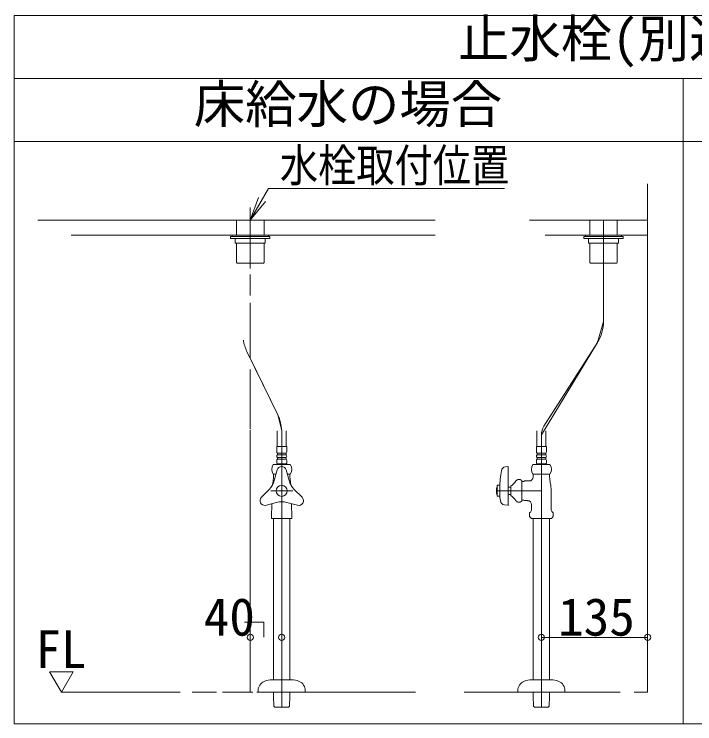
# Model space of a CAD drawing. Units: millimetres at full size, sheet at 1:10; details may follow other scales. Extents: x -749335 to 2004, y -1400 to 92633.
# Drawn here: x -1795 to -1265, y -1369 to -817 of the extents above; entities that cross this region are included whole.
import ezdxf
from ezdxf.enums import TextEntityAlignment as Align

# ---------------------------------------------------------------- set-up
doc = ezdxf.new("R2010")
doc.units = ezdxf.units.MM
doc.header["$LTSCALE"] = 10
doc.layers.add('2-1_什器図', color=7, linetype='Continuous', lineweight=15)
doc.styles.add('ＭＳ ゴシック', font='')
doc.styles.get('ＭＳ ゴシック').set_extended_font_data('MS Gothic')

msp = doc.modelspace()

# ---------------------------------------------------------------- linework, layer by layer
at = {"layer": '2-1_什器図', "lineweight": 18}
for p, q in [((-1794.98, -1369.16), (-1794.98, -817.91)), ((-1794.98, -817.91), (-753.73, -817.91)), ((-1794.98, -866.91), (-753.73, -866.91)), ((-1274.35, -1369.16), (-1274.35, -866.91)), ((-1274.35, -1369.16), (-1794.98, -1369.16))]:
    msp.add_line(p, q, dxfattribs=at)
at = {"layer": '2-1_什器図'}
for p, q in [((-1794.98, -915.91), (-1274.35, -915.91)), ((-1274.35, -915.91), (-753.73, -915.91)), ((-1301.91, -948.98), (-1301.91, -1344.66)), ((-1611.23, -977.16), (-1597.08, -952.66)), ((-1597.08, -952.66), (-1413.33, -952.66)), ((-1611.23, -977.16), (-1604.69, -959.71)), ((-1611.23, -977.16), (-1602.04, -961.24)), ((-1611.23, -977.16), (-1599.39, -962.77)), ((-1611.23, -967.32), (-1611.23, -1014.95)), ((-1776.6, -977.16), (-1750.32, -977.16)), ((-1467.29, -977.16), (-1750.62, -977.16)), ((-1621.94, -977.16), (-1621.94, -988.79)), ((-1600.51, -988.79), (-1600.51, -977.16)), ((-1393.79, -977.16), (-1301.91, -977.16)), ((-1301.91, -977.16), (-1381.07, -977.16)), ((-1346.93, -988.79), (-1346.93, -977.16)), ((-1336.21, -1056), (-1336.21, -977.16)), ((-1336.21, -1056), (-1336.21, -977.16)), ((-1325.49, -977.16), (-1325.49, -988.79)), ((-1467.29, -988.79), (-1750.6, -988.79)), ((-1750.23, -988.79), (-1467.29, -988.79)), ((-1626.54, -990.02), (-1626.54, -991.55)), ((-1595.91, -990.02), (-1626.54, -990.02)), ((-1626.54, -991.55), (-1595.91, -991.55)), ((-1625.31, -988.79), (-1597.14, -988.79)), ((-1625.31, -990.02), (-1625.31, -988.79)), ((-1597.14, -990.02), (-1625.31, -990.02)), ((-1599.59, -991.55), (-1622.86, -991.55)), ((-1622.86, -991.55), (-1622.86, -995.23)), ((-1599.59, -995.23), (-1599.59, -991.55)), ((-1597.14, -988.79), (-1597.14, -990.02)), ((-1595.91, -991.55), (-1595.91, -990.02)), ((-1595.91, -990.94), (-1595.91, -991.55)), ((-1351.53, -991.55), (-1351.53, -990.02)), ((-1351.53, -990.02), (-1320.9, -990.02)), ((-1351.53, -990.94), (-1351.53, -991.55)), ((-1320.9, -991.55), (-1351.53, -991.55)), ((-1350.3, -988.79), (-1350.3, -990.02)), ((-1322.13, -988.79), (-1350.3, -988.79)), ((-1350.3, -990.02), (-1322.13, -990.02)), ((-1347.85, -991.55), (-1324.58, -991.55)), ((-1347.85, -995.23), (-1347.85, -991.55)), ((-1324.58, -991.55), (-1324.58, -995.23)), ((-1322.13, -990.02), (-1322.13, -988.79)), ((-1320.9, -990.02), (-1320.9, -991.55)), ((-1622.86, -995.23), (-1599.59, -995.23)), ((-1621.94, -995.23), (-1621.94, -1010.17)), ((-1600.51, -1010.17), (-1600.51, -995.23)), ((-1324.58, -995.23), (-1347.85, -995.23)), ((-1346.93, -1010.17), (-1346.93, -995.23)), ((-1325.49, -995.23), (-1325.49, -1010.17)), ((-1621.48, -1010.63), (-1621.94, -1010.17)), ((-1600.51, -1010.17), (-1600.97, -1010.63)), ((-1346.93, -1010.17), (-1346.47, -1010.63)), ((-1325.95, -1010.63), (-1325.49, -1010.17)), ((-1621.33, -1010.78), (-1621.48, -1010.63)), ((-1621.33, -1010.78), (-1601.67, -1010.78)), ((-1601.67, -1010.78), (-1601.12, -1010.78)), ((-1600.97, -1010.63), (-1601.12, -1010.78)), ((-1346.47, -1010.63), (-1346.32, -1010.78)), ((-1345.77, -1010.78), (-1346.32, -1010.78)), ((-1326.11, -1010.78), (-1345.77, -1010.78)), ((-1326.11, -1010.78), (-1325.95, -1010.63)), ((-1611.23, -1019.56), (-1611.23, -1035.89)), ((-1384.6, -1144.17), (-1341.04, -1072.5)), ((-1613.84, -1079.37), (-1589.81, -1128.76)), ((-1611.23, -1093.35), (-1611.23, -1139.62)), ((-1586.75, -1140.96), (-1589.81, -1128.76)), ((-1611.23, -1140.28), (-1611.23, -1166.37)), ((-1590.25, -1141.12), (-1590.25, -1153.37)), ((-1586.73, -1142.16), (-1586.73, -1153.37)), ((-1586.73, -1142.16), (-1586.73, -1187.86)), ((-1583.2, -1153.37), (-1583.2, -1141.12)), ((-1388.12, -1153.37), (-1388.12, -1141.12)), ((-1381.08, -1141.12), (-1381.08, -1153.37)), ((-1384.6, -1144.17), (-1384.6, -1153.37)), ((-1384.6, -1144.17), (-1384.6, -1356.14)), ((-1611.23, -1148.75), (-1611.23, -1312.1)), ((-1582.81, -1153.37), (-1590.65, -1153.37)), ((-1590.65, -1153.37), (-1590.65, -1157.51)), ((-1586.73, -1153.37), (-1586.73, -1356.14)), ((-1582.81, -1157.51), (-1582.81, -1153.37)), ((-1388.52, -1153.37), (-1380.68, -1153.37)), ((-1388.52, -1157.51), (-1388.52, -1153.37)), ((-1384.6, -1153.37), (-1384.6, -1187.86)), ((-1380.68, -1153.37), (-1380.68, -1157.51)), ((-1590.09, -1158.58), (-1583.36, -1158.58)), ((-1590.09, -1159.8), (-1590.09, -1158.58)), ((-1583.36, -1158.58), (-1583.36, -1159.8)), ((-1381.23, -1158.58), (-1387.97, -1158.58)), ((-1387.97, -1158.58), (-1387.97, -1159.8)), ((-1381.23, -1159.8), (-1381.23, -1158.58)), ((-1590.65, -1164.24), (-1590.65, -1166.24)), ((-1583.36, -1159.8), (-1590.09, -1159.8)), ((-1590.09, -1161.95), (-1583.36, -1161.95)), ((-1590.09, -1163.17), (-1590.09, -1161.95)), ((-1583.36, -1163.17), (-1590.09, -1163.17)), ((-1583.36, -1161.95), (-1583.36, -1163.17)), ((-1582.81, -1166.24), (-1582.81, -1164.24)), ((-1388.52, -1166.24), (-1388.52, -1164.24)), ((-1387.97, -1159.8), (-1381.23, -1159.8)), ((-1381.23, -1161.95), (-1387.97, -1161.95)), ((-1387.97, -1161.95), (-1387.97, -1163.17)), ((-1387.97, -1163.17), (-1381.23, -1163.17)), ((-1381.23, -1163.17), (-1381.23, -1161.95)), ((-1380.68, -1164.24), (-1380.68, -1166.24)), ((-1593.38, -1167.46), (-1580.07, -1167.46)), ((-1590.03, -1166.85), (-1583.42, -1166.85)), ((-1412.64, -1169.19), (-1410.67, -1168.92)), ((-1410.33, -1198.84), (-1410.33, -1169.22)), ((-1377.94, -1167.46), (-1391.26, -1167.46)), ((-1381.29, -1166.85), (-1387.91, -1166.85)), ((-1611.23, -1174.5), (-1611.23, -1312.95)), ((-1591.19, -1174.99), (-1593.38, -1174.99)), ((-1593.16, -1174.99), (-1593.16, -1176.23)), ((-1593.16, -1174.99), (-1592.44, -1174.99)), ((-1590.28, -1171.59), (-1592.51, -1179.94)), ((-1591.19, -1174.99), (-1592.44, -1174.99)), ((-1583.18, -1171.59), (-1580.94, -1179.94)), ((-1581.01, -1174.99), (-1582.26, -1174.99)), ((-1580.07, -1174.99), (-1582.26, -1174.99)), ((-1391.26, -1174.99), (-1377.94, -1174.99)), ((-1391.03, -1174.99), (-1391.03, -1176.23)), ((-1390.32, -1174.99), (-1391.03, -1174.99)), ((-1390.32, -1174.99), (-1378.88, -1174.99)), ((-1378.17, -1174.99), (-1378.88, -1174.99)), ((-1378.17, -1174.99), (-1378.17, -1176.23)), ((-1593.16, -1176.23), (-1593.16, -1177.14)), ((-1580.29, -1176.23), (-1580.29, -1177.14)), ((-1399.91, -1179.85), (-1399.91, -1195.86)), ((-1399.91, -1180.51), (-1398.99, -1180.51)), ((-1398.99, -1180.51), (-1398.13, -1180.51)), ((-1391.03, -1176.23), (-1391.03, -1177.14)), ((-1378.17, -1176.23), (-1378.17, -1177.14)), ((-1602.59, -1192.91), (-1596.47, -1186.8)), ((-1570.87, -1192.91), (-1576.98, -1186.8)), ((-1418.9, -1183.57), (-1419.07, -1184.18)), ((-1418.9, -1192.14), (-1418.9, -1183.57)), ((-1417.06, -1183.57), (-1418.9, -1183.57)), ((-1417.06, -1183.57), (-1417.06, -1192.14)), ((-1417.06, -1185.41), (-1417.06, -1190.31)), ((-1408.49, -1184.95), (-1410.33, -1184.95)), ((-1408.49, -1191.53), (-1408.49, -1184.18)), ((-1578.2, -1187.86), (-1595.25, -1187.86)), ((-1578.2, -1187.86), (-1594.84, -1187.86)), ((-1586.73, -1187.86), (-1586.73, -1356.14)), ((-1384.6, -1187.86), (-1419.51, -1187.86)), ((-1384.6, -1187.86), (-1419.51, -1187.86)), ((-1410.33, -1190.77), (-1408.49, -1190.77)), ((-1384.6, -1356.14), (-1384.6, -1187.86)), ((-1376.94, -1187.86), (-1376.94, -1202.2)), ((-1599.5, -1199.19), (-1590.69, -1196.83)), ((-1594.38, -1197.82), (-1594.38, -1202.2)), ((-1574.42, -1199.06), (-1582.76, -1196.83)), ((-1579.07, -1202.2), (-1579.07, -1197.82)), ((-1398.99, -1195.21), (-1399.91, -1195.21)), ((-1398.13, -1195.21), (-1398.99, -1195.21)), ((-1413.36, -1198.76), (-1410.67, -1199.14)), ((-1392.26, -1198.58), (-1392.26, -1202.2)), ((-1594.53, -1209.29), (-1594.69, -1209.14)), ((-1594.53, -1209.29), (-1593.14, -1209.29)), ((-1578.92, -1209.29), (-1593.14, -1209.29)), ((-1593.03, -1334.86), (-1593.03, -1209.29)), ((-1580.42, -1209.29), (-1580.42, -1334.86)), ((-1393.79, -1205.01), (-1393.15, -1204.37)), ((-1393.79, -1205.01), (-1393.79, -1207.91)), ((-1393.79, -1207.91), (-1392.41, -1209.29)), ((-1392.41, -1209.29), (-1376.79, -1209.29)), ((-1390.91, -1209.29), (-1390.91, -1334.86)), ((-1378.29, -1334.86), (-1378.29, -1209.29)), ((-1376.79, -1209.29), (-1375.41, -1207.91)), ((-1376.05, -1204.37), (-1375.41, -1205.01)), ((-1375.41, -1207.91), (-1375.41, -1205.01)), ((-1375.41, -1207.91), (-1375.41, -1205.01)), ((-1384.6, -1301.91), (-1301.92, -1301.91)), ((-1611.23, -1312.95), (-1611.23, -1329.26)), ((-1611.23, -1316.91), (-1611.23, -1326.11)), ((-1767.41, -1328.74), (-1749.04, -1328.74)), ((-1758.23, -1344.66), (-1767.41, -1328.74)), ((-1749.04, -1328.74), (-1758.23, -1344.66)), ((-1611.23, -1329.52), (-1611.23, -1344.66)), ((-1611.23, -1330.23), (-1611.23, -1344.66)), ((-1579.25, -1334.86), (-1594.2, -1334.86)), ((-1392.08, -1334.86), (-1377.13, -1334.86)), ((-1758.23, -1344.66), (-1665.78, -1344.66)), ((-1656.48, -1344.66), (-1637.55, -1344.66)), ((-1632.91, -1344.66), (-1609.25, -1344.66)), ((-1606.19, -1344.66), (-1482.49, -1344.66)), ((-1605.1, -1343.43), (-1605.1, -1344.66)), ((-1568.35, -1344.66), (-1605.1, -1344.66)), ((-1593.03, -1346.27), (-1593.03, -1344.66)), ((-1593, -1347.56), (-1593.03, -1346.27)), ((-1580.42, -1346.27), (-1580.45, -1347.56)), ((-1580.42, -1344.66), (-1580.42, -1346.27)), ((-1568.35, -1344.66), (-1568.35, -1343.43)), ((-1444.58, -1344.66), (-1323.23, -1344.66)), ((-1402.98, -1344.66), (-1402.98, -1343.43)), ((-1402.98, -1344.66), (-1366.23, -1344.66)), ((-1390.91, -1344.66), (-1390.91, -1346.27)), ((-1390.91, -1346.27), (-1390.88, -1347.56)), ((-1378.33, -1347.56), (-1378.29, -1346.27)), ((-1378.29, -1346.27), (-1378.29, -1344.66)), ((-1366.23, -1343.43), (-1366.23, -1344.66)), ((-1312.33, -1344.66), (-1312.25, -1344.66)), ((-1390.88, -1347.56), (-1390.71, -1355.43)), ((-1378.49, -1355.43), (-1378.33, -1347.56)), ((-1592.08, -1356.14), (-1591.93, -1356.14)), ((-1592.08, -1356.14), (-1592.08, -1356.14)), ((-1591.93, -1356.14), (-1581.52, -1356.14)), ((-1581.52, -1356.14), (-1581.37, -1356.14)), ((-1581.37, -1356.14), (-1581.37, -1356.14)), ((-1390.71, -1355.43), (-1389.96, -1356.14)), ((-1379.39, -1356.14), (-1389.81, -1356.14)), ((-1379.24, -1356.14), (-1378.49, -1355.43))]:
    msp.add_line(p, q, dxfattribs=at)
at = {"layer": '2-1_什器図', "lineweight": 18}
msp.add_lwpolyline([(-753.73, -817.91), (-753.73, -1369.16), (-1274.35, -1369.16)], dxfattribs=at)
at = {"layer": '2-1_什器図'}
for points in [[(-1312.25, -1344.66), (-1301.91, -1344.66), (-1301.91, -948.98)], [(-1381.72, -988.79), (-1301.91, -988.79), (-1381, -988.79)], [(-1601.12, -1010.78), (-1601.18, -1010.78), (-1612.45, -1010.78)], [(-1346.32, -1010.78), (-1346.26, -1010.78), (-1334.99, -1010.78)], [(-1611.23, -1041.66), (-1611.23, -1084.74), (-1589.81, -1128.76)], [(-1382.67, -1137.57), (-1341.04, -1072.5), (-1336.21, -1056)], [(-1590.09, -1166.85), (-1590.4, -1167.15), (-1590.4, -1167.46)], [(-1583.05, -1167.46), (-1583.05, -1167.15), (-1583.36, -1166.85)], [(-1388.28, -1167.46), (-1388.28, -1167.15), (-1387.97, -1166.85)], [(-1381.23, -1166.85), (-1380.93, -1167.15), (-1380.93, -1167.46)], [(-1581.01, -1174.99), (-1580.29, -1174.99), (-1580.29, -1176.23)], [(-1398.13, -1180.51), (-1397.83, -1180.2), (-1394.09, -1180.2)], [(-1419.07, -1191.53), (-1418.9, -1192.14), (-1417.06, -1192.14)], [(-1398.13, -1195.21), (-1397.83, -1195.51), (-1395.32, -1195.51)], [(-1594.69, -1203.53), (-1594.69, -1207.91), (-1594.69, -1209.14)], [(-1578.76, -1203.53), (-1578.76, -1209.14), (-1578.92, -1209.29)], [(-1600.65, -1301.74), (-1600.65, -1290.16), (-1615.71, -1290.16)], [(-1592.08, -1356.14), (-1592.83, -1355.43), (-1593, -1347.56)], [(-1580.45, -1347.56), (-1580.62, -1355.43), (-1581.37, -1356.14)], [(-1389.81, -1356.14), (-1389.96, -1356.14), (-1389.96, -1356.14)], [(-1379.24, -1356.14), (-1379.25, -1356.14), (-1379.39, -1356.14)]]:
    msp.add_lwpolyline(points, dxfattribs=at)
for centre, radius in [((-1586.73, -1187.86), 4.29), ((-1611.23, -1301.91), 2.45), ((-1611.23, -1301.91), 2.45), ((-1586.73, -1301.91), 2.45), ((-1586.73, -1301.91), 2.45), ((-1384.6, -1301.91), 2.45), ((-1384.6, -1301.91), 2.45), ((-1301.92, -1301.91), 2.45), ((-1301.92, -1301.91), 2.45), ((-1301.92, -1301.91), 2.45)]:
    msp.add_circle(centre, radius, dxfattribs=at)
for centre, radius, start, end in [((-1366.84, -1056), 30.62, 327.3901, 0), ((-1586.3, -1065.97), 30.62, 188.5516, 205.9438), ((-1617.35, -1142.16), 30.62, 2.2305, 25.9438), ((-1617.35, -1142.16), 30.62, 0, 2.2305), ((-1372.35, -1144.17), 12.25, 147.3901, 180), ((-1589.33, -1157.51), 1.32, 180, 234.4322), ((-1584.12, -1157.51), 1.32, 305.5678, 0), ((-1387.2, -1157.51), 1.32, 180, 234.4322), ((-1382, -1157.51), 1.32, 305.5678, 0), ((-1589.33, -1160.88), 1.32, 125.5678, 234.4322), ((-1589.33, -1164.24), 1.32, 125.5678, 180), ((-1584.12, -1160.88), 1.32, 305.5678, 54.4322), ((-1584.12, -1164.24), 1.32, 0, 54.4322), ((-1387.2, -1160.88), 1.32, 125.5678, 234.4322), ((-1387.2, -1164.24), 1.32, 125.5678, 180), ((-1382, -1160.88), 1.32, 305.5678, 54.4322), ((-1382, -1164.24), 1.32, 0, 54.4322), ((-1587.8, -1171.23), 6.74, 146.007, 213.993), ((-1590.03, -1166.24), 0.613, 180, 270), ((-1586.73, -1172.54), 3.67, 15, 165), ((-1583.42, -1166.24), 0.613, 270, 0), ((-1585.65, -1171.23), 6.74, 326.007, 33.993), ((-1412.13, -1172.83), 3.67, 98, 170.1971), ((-1410.63, -1169.22), 0.306, 0, 98), ((-1385.67, -1171.23), 6.74, 146.007, 213.993), ((-1387.91, -1166.24), 0.613, 180, 270), ((-1381.29, -1166.24), 0.613, 270, 0), ((-1383.53, -1171.23), 6.74, 326.007, 33.993), ((-1325.19, -1187.86), 91.91, 170.1971, 178.4725), ((-1607.3, -1175.98), 15.31, 315, 345), ((-1566.82, -1187.86), 27.56, 166.9604, 171.2576), ((-1613.1, -1177.14), 19.95, 346.9604, 0), ((-1566.15, -1175.98), 15.31, 195, 225), ((-1560.35, -1177.14), 19.95, 180, 193.0396), ((-1606.63, -1187.86), 27.56, 8.7424, 13.0396), ((-1416.7, -1171.99), 14.7, 303.9592, 326.0408), ((-1402.06, -1182.04), 3.06, 45.573, 143.1301), ((-1394.09, -1177.14), 3.06, 270, 0), ((-1358.22, -1177.14), 19.95, 180, 193.0396), ((-1404.51, -1187.86), 27.56, 0, 13.0396), ((-1404.2, -1187.86), 15.31, 166.7029, 180), ((-1404.2, -1187.86), 15.31, 166.1135, 166.7029), ((-1404.2, -1187.86), 15.31, 180, 193.2971), ((-1404.2, -1187.86), 15.31, 193.2971, 193.8865), ((-1371.18, -1188.08), 45.94, 182.7786, 189.5915), ((-1416.7, -1203.72), 14.7, 33.9592, 56.0408), ((-1599.99, -1195.51), 3.67, 135, 277.5242), ((-1586.73, -1211.62), 15.31, 75, 105), ((-1573.46, -1195.51), 3.67, 255, 45), ((-1412.85, -1195.12), 3.67, 189.5915, 261.9959), ((-1402.06, -1193.68), 3.06, 216.8699, 314.427), ((-1395.32, -1198.58), 3.06, 0, 90), ((-1597.44, -1202.2), 3.06, 334.1581, 0), ((-1576.01, -1202.2), 3.06, 180, 205.8419), ((-1410.63, -1198.84), 0.306, 261.9959, 0), ((-1395.32, -1202.2), 3.06, 315, 0), ((-1373.88, -1202.2), 3.06, 180, 225), ((-1597.14, -1343.43), 7.96, 113.5565, 180), ((-1594.2, -1350.17), 15.31, 90, 113.5565), ((-1579.25, -1350.17), 15.31, 66.4435, 90), ((-1576.31, -1343.43), 7.96, 0, 66.4435), ((-1395.01, -1343.43), 7.96, 113.5565, 180), ((-1392.08, -1350.17), 15.31, 90, 113.5565), ((-1377.13, -1350.17), 15.31, 66.4435, 90), ((-1374.19, -1343.43), 7.96, 0, 66.4435)]:
    msp.add_arc(centre, radius, start, end, dxfattribs=at)

# ---------------------------------------------------------------- texts
at = {"layer": '2-1_什器図', "style": 'ＭＳ ゴシック'}
for s, p in [('止水栓(別途手配)参考位置', (-1449.5, -859.35)), ('床給水の場合', (-1655.2, -910.39)), ('40', (-1647.49, -1309.37)), ('135', (-1371.66, -1309.37)), ('FL', (-1778.51, -1334.58))]:
    msp.add_text(s, height=29.33, dxfattribs=at).set_placement(p, align=Align.BOTTOM_LEFT)
at = {"layer": '2-1_什器図', "style": 'ＭＳ ゴシック', "width": 0.85}
msp.add_text('水栓取付位置', height=25.66, dxfattribs=at).set_placement((-1588.15, -955.06), align=Align.BOTTOM_LEFT)

doc.saveas('drawing.dxf')
